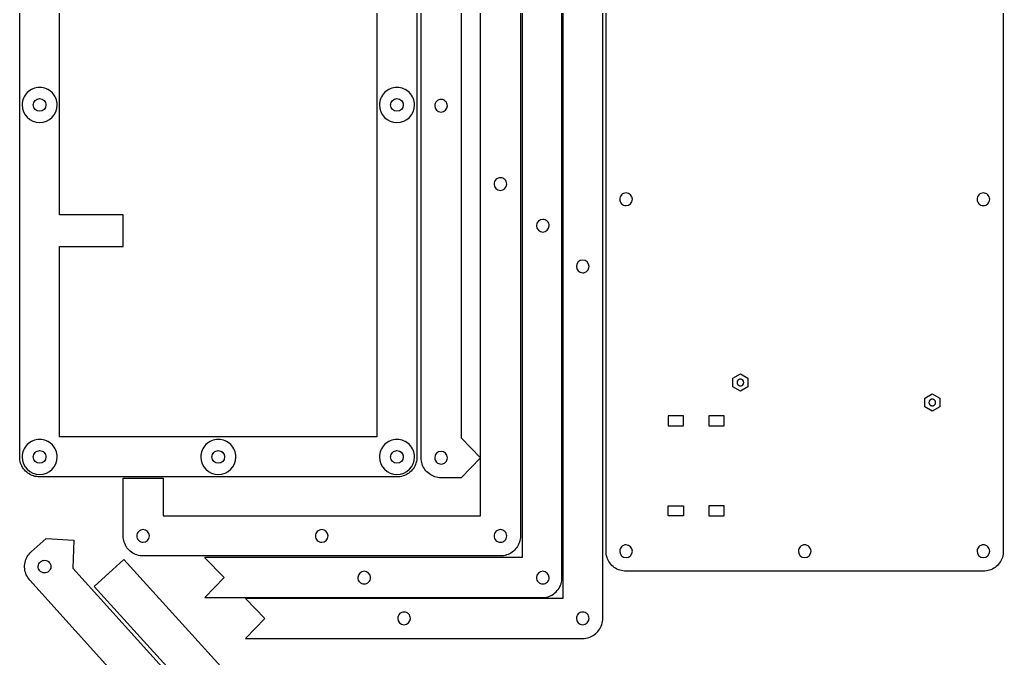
# Model space of a CAD drawing. Extents: x 0 to 299, y 9 to 605.
# Drawn here: x 0.3 to 295.5, y 222.1 to 413.7 of the extents above; entities that cross this region are included whole.
import ezdxf

# ---------------------------------------------------------------- set-up
doc = ezdxf.new("R2010")
doc.units = 0
doc.layers.get('0').update_dxf_attribs({"linetype": 'CONTINUOUS'})

msp = doc.modelspace()

# ---------------------------------------------------------------- linework, layer by layer
at = {"color": 7}
for p, q in [((0.254039, 282.5378), (0.254039, 599.339142)), ((119.504834, 599.335928), (119.504834, 282.534755)), ((120.755523, 282.279647), (120.755523, 599.080489)), ((12.253821, 355.212946), (12.253821, 593.338981)), ((107.50483, 593.337217), (107.504819, 288.534588)), ((132.755358, 593.080822), (132.755358, 288.279798)), ((150.56666, 575.623004), (150.56666, 258.822162)), ((295.511269, 571.04976), (295.511269, 254.248356)), ((138.566825, 264.820735), (138.566825, 569.621762)), ((175.270414, 234.077651), (175.270414, 550.878618)), ((163.270399, 544.878606), (163.270399, 240.07759)), ((176.260622, 254.248356), (176.260622, 540.675837)), ((151.035209, 532.740045), (151.035209, 252.312734)), ((163.034991, 246.312549), (163.034991, 532.740045)), ((31.302787, 355.212946), (12.253821, 355.212946)), ((31.302787, 345.690003), (31.302787, 355.212946)), ((12.253821, 345.690003), (31.302787, 345.690003)), ((12.253821, 288.537057), (12.253821, 345.690003)), ((107.504819, 288.534588), (12.253821, 288.537057)), ((132.755358, 288.279798), (132.755358, 288.279798)), ((132.755358, 288.279798), (138.566825, 282.283055)), ((0.271607, 282.068058), (0.254039, 282.5378)), ((0.326902, 281.599876), (0.271607, 282.068058)), ((0.418885, 281.137889), (0.326902, 281.599876)), ((0.547042, 280.684153), (0.418885, 281.137889)), ((0.709821, 280.241823), (0.547042, 280.684153)), ((119.210822, 280.680767), (119.047821, 280.238782)), ((119.33882, 281.134767), (119.210822, 280.680767)), ((119.430821, 281.596754), (119.33882, 281.134767)), ((119.485819, 282.064778), (119.430821, 281.596754)), ((119.504834, 282.534755), (119.485819, 282.064778)), ((120.773126, 281.809938), (120.755523, 282.279647)), ((120.828428, 281.341728), (120.773126, 281.809938)), ((120.920425, 280.879737), (120.828428, 281.341728)), ((121.048575, 280.425507), (120.920425, 280.879737)), ((138.566825, 282.283055), (132.755358, 276.286316)), ((0.906709, 279.814973), (0.709821, 280.241823)), ((1.137705, 279.404152), (0.906709, 279.814973)), ((1.398669, 279.011909), (1.137705, 279.404152)), ((1.690642, 278.641916), (1.398669, 279.011909)), ((2.011034, 278.296183), (1.690642, 278.641916)), ((2.35675, 277.975801), (2.011034, 278.296183)), ((2.726754, 277.683831), (2.35675, 277.975801)), ((3.118979, 277.422875), (2.726754, 277.683831)), ((117.030821, 277.680738), (116.638821, 277.419777)), ((117.400821, 277.972756), (117.030821, 277.680738)), ((117.746822, 278.292772), (117.400821, 277.972756)), ((118.06682, 278.638766), (117.746822, 278.292772)), ((118.358821, 279.008787), (118.06682, 278.638766)), ((118.61982, 279.400766), (118.358821, 279.008787)), ((118.850819, 279.811769), (118.61982, 279.400766)), ((119.047821, 280.238782), (118.850819, 279.811769)), ((121.211358, 279.983678), (121.048575, 280.425507)), ((121.408246, 279.556827), (121.211358, 279.983678)), ((121.639245, 279.145478), (121.408246, 279.556827)), ((121.900206, 278.753789), (121.639245, 279.145478)), ((122.192175, 278.383767), (121.900206, 278.753789)), ((122.512575, 278.037526), (122.192175, 278.383767)), ((122.858287, 277.717677), (122.512575, 278.037526)), ((123.228287, 277.425686), (122.858287, 277.717677)), ((3.529803, 277.191865), (3.118979, 277.422875)), ((3.956653, 276.99499), (3.529803, 277.191865)), ((4.399001, 276.832191), (3.956653, 276.99499)), ((4.852719, 276.704055), (4.399001, 276.832191)), ((5.31471, 276.612057), (4.852719, 276.704055)), ((5.782899, 276.556759), (5.31471, 276.612057)), ((6.253671, 276.538238), (5.782899, 276.556759)), ((12.253884, 276.537896), (6.253671, 276.538238)), ((113.503819, 276.534721), (12.253884, 276.537896)), ((31.316003, 258.821103), (31.316003, 276.194203)), ((31.316003, 276.194203), (43.315788, 276.194203)), ((43.315788, 276.194203), (43.315788, 264.820735)), ((113.97482, 276.553771), (113.503819, 276.534721)), ((114.442822, 276.608752), (113.97482, 276.553771)), ((114.90482, 276.700746), (114.442822, 276.608752)), ((115.35882, 276.828779), (114.90482, 276.700746)), ((115.800819, 276.991787), (115.35882, 276.828779)), ((116.227821, 277.188771), (115.800819, 276.991787)), ((116.638821, 277.419777), (116.227821, 277.188771)), ((123.620516, 277.164726), (123.228287, 277.425686)), ((124.031347, 276.933748), (123.620516, 277.164726)), ((124.458187, 276.736838), (124.031347, 276.933748)), ((124.900545, 276.573537), (124.458187, 276.736838)), ((125.354256, 276.445906), (124.900545, 276.573537)), ((125.816247, 276.353909), (125.354256, 276.445906)), ((126.284436, 276.298607), (125.816247, 276.353909)), ((126.755207, 276.279522), (126.284436, 276.298607)), ((132.755358, 276.27949), (126.755207, 276.279522)), ((132.755358, 276.286316), (132.755358, 276.27949)), ((43.315788, 264.820735), (138.566825, 264.820735)), ((3.709558, 254.079396), (8.162418, 258.101063)), ((8.162418, 258.101063), (8.162418, 258.101063)), ((8.162418, 258.101063), (16.494807, 257.545614)), ((16.494807, 257.545614), (16.201415, 249.199894)), ((31.334609, 258.349814), (31.316003, 258.821103)), ((31.316003, 258.821103), (31.316003, 258.821103)), ((31.389902, 257.881624), (31.334609, 258.349814)), ((31.481886, 257.419637), (31.389902, 257.881624)), ((31.610044, 256.965919), (31.481886, 257.419637)), ((31.772825, 256.524086), (31.610044, 256.965919)), ((150.273607, 256.966978), (150.110825, 256.525145)), ((150.401757, 257.420696), (150.273607, 256.966978)), ((150.493755, 257.882683), (150.401757, 257.420696)), ((150.549056, 258.350872), (150.493755, 257.882683)), ((150.56666, 258.822162), (150.549056, 258.350872)), ((3.372821, 253.751031), (3.709558, 254.079396)), ((31.969712, 256.096721), (31.772825, 256.524086)), ((32.200706, 255.685893), (31.969712, 256.096721)), ((32.461671, 255.293668), (32.200706, 255.685893)), ((32.753644, 254.923667), (32.461671, 255.293668)), ((33.074037, 254.577952), (32.753644, 254.923667)), ((33.419753, 254.258075), (33.074037, 254.577952)), ((33.789756, 253.966102), (33.419753, 254.258075)), ((34.18198, 253.704619), (33.789756, 253.966102)), ((148.093896, 253.96716), (147.701667, 253.705678)), ((148.463896, 254.259133), (148.093896, 253.96716)), ((148.809608, 254.579007), (148.463896, 254.259133)), ((149.130008, 254.924726), (148.809608, 254.579007)), ((149.421977, 255.294726), (149.130008, 254.924726)), ((149.682937, 255.686952), (149.421977, 255.294726)), ((149.913936, 256.097779), (149.682937, 255.686952)), ((150.110825, 256.525145), (149.913936, 256.097779)), ((176.279214, 253.778614), (176.260622, 254.248356)), ((295.511269, 254.248356), (295.493666, 253.778614)), ((1.86023, 250.866381), (1.976212, 251.322805)), ((1.976212, 251.322805), (2.1264, 251.769739)), ((2.1264, 251.769739), (2.311252, 252.202103)), ((2.311252, 252.202103), (2.530024, 252.619334)), ((2.530024, 252.619334), (2.781159, 253.018643)), ((2.781159, 253.018643), (3.062366, 253.396574)), ((3.062366, 253.396574), (3.372821, 253.751031)), ((22.649749, 243.675747), (31.528908, 251.747655)), ((31.528908, 251.747655), (220.163616, 44.247223)), ((34.592808, 253.47362), (34.18198, 253.704619)), ((35.019655, 253.276735), (34.592808, 253.47362)), ((35.462005, 253.113963), (35.019655, 253.276735)), ((35.915723, 252.985799), (35.462005, 253.113963)), ((36.377711, 252.89383), (35.915723, 252.985799)), ((36.8459, 252.839044), (36.377711, 252.89383)), ((37.315637, 252.821052), (36.8459, 252.839044)), ((144.566975, 252.821052), (37.315637, 252.821052)), ((151.035209, 252.312734), (55.784186, 252.312734)), ((55.784186, 252.312734), (55.784186, 252.312734)), ((55.784186, 252.312734), (55.784186, 252.305926)), ((55.784186, 252.305926), (61.595653, 246.309162)), ((145.037746, 252.840102), (144.566975, 252.821052)), ((145.505936, 252.894888), (145.037746, 252.840102)), ((145.967926, 252.986858), (145.505936, 252.894888)), ((146.421637, 253.115022), (145.967926, 252.986858)), ((146.863996, 253.277793), (146.421637, 253.115022)), ((147.290836, 253.474679), (146.863996, 253.277793)), ((147.701667, 253.705678), (147.290836, 253.474679)), ((176.334508, 253.310425), (176.279214, 253.778614)), ((176.426491, 252.848463), (176.334508, 253.310425)), ((176.554134, 252.39472), (176.426491, 252.848463)), ((176.717431, 251.952407), (176.554134, 252.39472)), ((176.914316, 251.525546), (176.717431, 251.952407)), ((177.145311, 251.114736), (176.914316, 251.525546)), ((177.406279, 250.722483), (177.145311, 251.114736)), ((294.627547, 251.114736), (294.366576, 250.722483)), ((294.858535, 251.525546), (294.627547, 251.114736)), ((295.055428, 251.952407), (294.858535, 251.525546)), ((295.218206, 252.39472), (295.055428, 251.952407)), ((295.346367, 252.848463), (295.218206, 252.39472)), ((295.438368, 253.310425), (295.346367, 252.848463)), ((295.493666, 253.778614), (295.438368, 253.310425)), ((1.733484, 249.46102), (1.739057, 249.932296)), ((1.764775, 248.990732), (1.733484, 249.46102)), ((1.739057, 249.932296), (1.781355, 250.401667)), ((1.833817, 248.524854), (1.764775, 248.990732)), ((1.781355, 250.401667), (1.86023, 250.866381)), ((1.937855, 248.065008), (1.833817, 248.524854)), ((2.077851, 247.616098), (1.937855, 248.065008)), ((16.201415, 249.199894), (16.205367, 249.195308)), ((16.205367, 249.195308), (16.205367, 249.195308)), ((16.205367, 249.195308), (16.205367, 249.195308)), ((16.205367, 249.195308), (220.49873, 22.991763)), ((177.698248, 250.352489), (177.406279, 250.722483)), ((178.018645, 250.006767), (177.698248, 250.352489)), ((178.36436, 249.686374), (178.018645, 250.006767)), ((178.73436, 249.394416), (178.36436, 249.686374)), ((179.126586, 249.133431), (178.73436, 249.394416)), ((179.537413, 248.902432), (179.126586, 249.133431)), ((179.96426, 248.705546), (179.537413, 248.902432)), ((180.406612, 248.542775), (179.96426, 248.705546)), ((180.86033, 248.414611), (180.406612, 248.542775)), ((181.322317, 248.322641), (180.86033, 248.414611)), ((181.790506, 248.267326), (181.322317, 248.322641)), ((182.261277, 248.248629), (181.790506, 248.267326)), ((289.511578, 248.248629), (182.261277, 248.248629)), ((289.982346, 248.267326), (289.511578, 248.248629)), ((290.450538, 248.322641), (289.982346, 248.267326)), ((290.912525, 248.414611), (290.450538, 248.322641)), ((291.366247, 248.542775), (290.912525, 248.414611)), ((291.808599, 248.705546), (291.366247, 248.542775)), ((292.235446, 248.902432), (291.808599, 248.705546)), ((292.646266, 249.133431), (292.235446, 248.902432)), ((293.038498, 249.394416), (292.646266, 249.133431)), ((293.408495, 249.686374), (293.038498, 249.394416)), ((293.754217, 250.006767), (293.408495, 249.686374)), ((294.074607, 250.352489), (293.754217, 250.006767)), ((294.366576, 250.722483), (294.074607, 250.352489)), ((2.253139, 247.17883), (2.077851, 247.616098)), ((2.462439, 246.756096), (2.253139, 247.17883)), ((2.703816, 246.351566), (2.462439, 246.756096)), ((2.976679, 245.967391), (2.703816, 246.351566)), ((3.278269, 245.605088), (2.976679, 245.967391)), ((215.614642, 10.496374), (3.278269, 245.605088)), ((61.595653, 246.309162), (55.784186, 240.312434)), ((162.869122, 244.912621), (162.961108, 245.374619)), ((162.961108, 245.374619), (163.016399, 245.842825)), ((163.016399, 245.842825), (163.034991, 246.312549)), ((215.320584, 31.735501), (22.649749, 243.675747)), ((161.276972, 242.070431), (161.597365, 242.416683)), ((161.597365, 242.416683), (161.889338, 242.786676)), ((161.889338, 242.786676), (162.150305, 243.178365)), ((162.150305, 243.178365), (162.381297, 243.589739)), ((162.381297, 243.589739), (162.578186, 244.016565)), ((162.578186, 244.016565), (162.740964, 244.458419)), ((162.740964, 244.458419), (162.869122, 244.912621)), ((55.784186, 240.312434), (157.034336, 240.312469)), ((55.784186, 240.312434), (55.784186, 240.312434)), ((163.270399, 240.07759), (68.019401, 240.07759)), ((68.019401, 240.07759), (68.019401, 240.07759)), ((68.019401, 240.07759), (73.830871, 234.080614)), ((157.034336, 240.312469), (157.505107, 240.331519)), ((157.505107, 240.331519), (157.973296, 240.386799)), ((157.973296, 240.386799), (158.435283, 240.478804)), ((158.435283, 240.478804), (158.889005, 240.606439)), ((158.889005, 240.606439), (159.331353, 240.76974)), ((159.331353, 240.76974), (159.7582, 240.96666)), ((159.7582, 240.96666), (160.169027, 241.197624)), ((160.169027, 241.197624), (160.561253, 241.458574)), ((160.561253, 241.458574), (160.931257, 241.750568)), ((160.931257, 241.750568), (161.276972, 242.070431)), ((73.830871, 234.080614), (68.019401, 228.083604)), ((175.196401, 233.13965), (175.251399, 233.607645)), ((175.251399, 233.607645), (175.270414, 234.077651)), ((173.8324, 230.181644), (174.124401, 230.551637)), ((174.124401, 230.551637), (174.3854, 230.943644)), ((174.3854, 230.943644), (174.616399, 231.35463)), ((174.616399, 231.35463), (174.813401, 231.781632)), ((174.813401, 231.781632), (174.976402, 232.223628)), ((174.976402, 232.223628), (175.1044, 232.677617)), ((175.1044, 232.677617), (175.196401, 233.13965)), ((68.019401, 228.083604), (68.019531, 228.077571)), ((68.019531, 228.077571), (169.269399, 228.077571)), ((169.269399, 228.077571), (169.7404, 228.096621)), ((169.7404, 228.096621), (170.208399, 228.151619)), ((170.208399, 228.151619), (170.6704, 228.243624)), ((170.6704, 228.243624), (171.1244, 228.371647)), ((171.1244, 228.371647), (171.566399, 228.534666)), ((171.566399, 228.534666), (171.993401, 228.731621)), ((171.993401, 228.731621), (172.404401, 228.962656)), ((172.404401, 228.962656), (172.796401, 229.223605)), ((172.796401, 229.223605), (173.166401, 229.515635)), ((173.166401, 229.515635), (173.512399, 229.835639)), ((173.512399, 229.835639), (173.8324, 230.181644))]:
    msp.add_line(p, q, dxfattribs=at)
at = {"color": 5}
for p, q in [((6.25385, 393.389076), (6.25385, 393.389076)), ((113.503823, 393.385837), (113.503823, 393.385837)), ((6.25385, 390.03889), (6.25385, 390.03889)), ((113.503823, 390.035651), (113.503823, 390.035651)), ((214.335773, 306.148768), (216.585761, 307.447396)), ((216.585761, 307.447396), (218.835753, 306.148768)), ((214.335773, 303.550479), (214.335773, 306.148768)), ((216.585761, 305.84956), (216.585761, 305.84956)), ((218.835753, 306.148768), (218.835753, 303.550479)), ((216.585761, 302.251332), (214.335773, 303.550479)), ((218.835753, 303.550479), (216.585761, 302.251332)), ((271.935635, 300.148717), (274.185623, 301.447345)), ((274.185623, 301.447345), (276.435615, 300.148717)), ((271.935635, 297.550427), (271.935635, 300.148717)), ((274.185623, 299.849508), (274.185623, 299.849508)), ((276.435615, 300.148717), (276.435615, 297.550427)), ((274.185623, 296.251281), (271.935635, 297.550427)), ((276.435615, 297.550427), (274.185623, 296.251281)), ((6.25385, 287.784836), (6.25385, 287.784836)), ((59.878821, 287.784836), (59.878821, 287.784836)), ((113.503823, 287.784836), (113.503823, 287.784836)), ((6.25385, 284.43465), (6.25385, 284.43465)), ((59.878821, 284.43465), (59.878821, 284.43465)), ((113.503823, 284.43465), (113.503823, 284.43465))]:
    msp.add_line(p, q, dxfattribs=at)
at = {"color": 3}
for p, q in [((126.755377, 389.780741), (126.755377, 389.780741)), ((8.153849, 388.139005), (8.153849, 388.139005)), ((115.403821, 388.135767), (115.403821, 388.135767)), ((144.566806, 362.521909), (144.566806, 362.521909)), ((182.261401, 357.949564), (182.261401, 357.949564)), ((289.511398, 357.949564), (289.511398, 357.949564)), ((157.284201, 353.813667), (157.284201, 353.813667)), ((169.269399, 341.578579), (169.269399, 341.578579)), ((215.585553, 304.849502), (215.585553, 304.849502)), ((273.185419, 298.849457), (273.185419, 298.849457)), ((194.930621, 294.828563), (194.930621, 291.828756)), ((199.480491, 294.828563), (194.930621, 294.828563)), ((199.480491, 291.828756), (199.480491, 294.828563)), ((207.143491, 294.828563), (207.143491, 291.828756)), ((211.693492, 294.828563), (207.143491, 294.828563)), ((211.693492, 291.828756), (211.693492, 294.828563)), ((194.930621, 291.828756), (199.480491, 291.828756)), ((207.143491, 291.828756), (211.693492, 291.828756)), ((126.755377, 284.17974), (126.755377, 284.17974)), ((8.153849, 282.534766), (8.153849, 282.534766)), ((61.778818, 282.534766), (61.778818, 282.534766)), ((115.403821, 282.534766), (115.403821, 282.534766)), ((194.930621, 267.828155), (199.480491, 267.828155)), ((194.930621, 264.828334), (194.930621, 267.828155)), ((199.480491, 267.828155), (199.480491, 264.828334)), ((211.693492, 267.828155), (207.143491, 267.828155)), ((207.143491, 267.828155), (207.143491, 264.828334)), ((211.693492, 264.828334), (211.693492, 267.828155)), ((199.480491, 264.828334), (194.930621, 264.828334)), ((207.143491, 264.828334), (211.693492, 264.828334)), ((37.315807, 256.921402), (37.315807, 256.921402)), ((90.941807, 256.921402), (90.941807, 256.921402)), ((144.566806, 256.921402), (144.566806, 256.921402)), ((6.457259, 251.036773), (6.457259, 251.036773)), ((182.261401, 252.348577), (182.261401, 252.348577)), ((235.886399, 252.348577), (235.886399, 252.348577)), ((289.511398, 252.348577), (289.511398, 252.348577)), ((103.659203, 248.212681), (103.659203, 248.212681)), ((157.284201, 248.212681), (157.284201, 248.212681)), ((115.644401, 235.977606), (115.644401, 235.977606)), ((169.269399, 235.977606), (169.269399, 235.977606))]:
    msp.add_line(p, q, dxfattribs=at)
at = {"color": 5}
for points in [[(6.25385, 393.389076), (4.861439, 393.389025), (3.526081, 392.835834), (2.541546, 391.851203)], [(9.966153, 391.851203), (8.981619, 392.835835), (7.64626, 393.389025), (6.25385, 393.389076)], [(113.503823, 393.385837), (112.111412, 393.385787), (110.776054, 392.832596), (109.791519, 391.847965)], [(117.216126, 391.847965), (116.231592, 392.832596), (114.896233, 393.385787), (113.503823, 393.385837)], [(2.541546, 391.851203), (1.557012, 390.866571), (1.003953, 389.531158), (1.00404, 388.138748)], [(4.910204, 389.482393), (5.266558, 389.838747), (5.749889, 390.038928), (6.25385, 390.03889)], [(6.25385, 390.03889), (6.75781, 390.038928), (7.241141, 389.838747), (7.597495, 389.482393)], [(11.50366, 388.138748), (11.503747, 389.531158), (10.950688, 390.866572), (9.966153, 391.851203)], [(109.791519, 391.847965), (108.806985, 390.863333), (108.253926, 389.52792), (108.254013, 388.135509)], [(112.160178, 389.479154), (112.516532, 389.835508), (112.999862, 390.035689), (113.503823, 390.035651)], [(113.503823, 390.035651), (114.007784, 390.035689), (114.491114, 389.835508), (114.847468, 389.479154)], [(118.753632, 388.135509), (118.753719, 389.52792), (118.200661, 390.863333), (117.216126, 391.847965)], [(1.00404, 388.138748), (1.004148, 385.239403), (3.354505, 382.889047), (6.25385, 382.888942)], [(4.353707, 388.138748), (4.35367, 388.642708), (4.553851, 389.126039), (4.910204, 389.482393)], [(6.25385, 386.239124), (5.2046, 386.239045), (4.353915, 387.089498), (4.353707, 388.138748)], [(6.25385, 382.888942), (9.153195, 382.889047), (11.503552, 385.239403), (11.50366, 388.138748)], [(8.153993, 388.138748), (8.153785, 387.089498), (7.3031, 386.239045), (6.25385, 386.239124)], [(7.597495, 389.482393), (7.95385, 389.126039), (8.15403, 388.642708), (8.153993, 388.138748)], [(108.254013, 388.135509), (108.25412, 385.236164), (110.604478, 382.885808), (113.503823, 382.885703)], [(111.603681, 388.135509), (111.603643, 388.63947), (111.803824, 389.1228), (112.160178, 389.479154)], [(113.503823, 386.235885), (112.454573, 386.235807), (111.603888, 387.086259), (111.603681, 388.135509)], [(113.503823, 382.885703), (116.403168, 382.885808), (118.753525, 385.236164), (118.753632, 388.135509)], [(115.403965, 388.135509), (115.403757, 387.086259), (114.553073, 386.235807), (113.503823, 386.235885)], [(114.847468, 389.479154), (115.203822, 389.1228), (115.404003, 388.63947), (115.403965, 388.135509)], [(215.878379, 305.556851), (215.690745, 305.369315), (215.585317, 305.114907), (215.585301, 304.849622)], [(215.585301, 304.849622), (215.585317, 304.584336), (215.690745, 304.329928), (215.878379, 304.142392)], [(216.585761, 305.84956), (216.320476, 305.849682), (216.066013, 305.744387), (215.878379, 305.556851)], [(215.878379, 304.142392), (216.066013, 303.954856), (216.320476, 303.849562), (216.585761, 303.849684)], [(217.585703, 304.849622), (217.585669, 305.401859), (217.137999, 305.849528), (216.585761, 305.84956)], [(216.585761, 303.849684), (217.137999, 303.849716), (217.585669, 304.297384), (217.585703, 304.849622)], [(273.478241, 299.5568), (273.290607, 299.369263), (273.18518, 299.114856), (273.185163, 298.84957)], [(273.185163, 298.84957), (273.18518, 298.584285), (273.290607, 298.329877), (273.478241, 298.142341)], [(274.185623, 299.849508), (273.920338, 299.84963), (273.665875, 299.744336), (273.478241, 299.5568)], [(275.185565, 298.84957), (275.185531, 299.401808), (274.737861, 299.849476), (274.185623, 299.849508)], [(274.185623, 297.849632), (274.737861, 297.849664), (275.185531, 298.297332), (275.185565, 298.84957)], [(273.478241, 298.142341), (273.665875, 297.954805), (273.920338, 297.84951), (274.185623, 297.849632)], [(6.25385, 287.784836), (4.86144, 287.784786), (3.526082, 287.231595), (2.541548, 286.246965)], [(9.966152, 286.246965), (8.981618, 287.231596), (7.64626, 287.784786), (6.25385, 287.784836)], [(59.878821, 287.784836), (58.48641, 287.784786), (57.151051, 287.231595), (56.166517, 286.246964)], [(63.591124, 286.246964), (62.60659, 287.231595), (61.271231, 287.784786), (59.878821, 287.784836)], [(113.503823, 287.784836), (112.111412, 287.784786), (110.776054, 287.231595), (109.791519, 286.246964)], [(117.216126, 286.246964), (116.231592, 287.231595), (114.896233, 287.784786), (113.503823, 287.784836)], [(2.541548, 286.246965), (1.557014, 285.262334), (1.003954, 283.926921), (1.00404, 282.534512)], [(4.353707, 282.534512), (4.353671, 283.038472), (4.553852, 283.521801), (4.910206, 283.878155)], [(4.910206, 283.878155), (5.26656, 284.234508), (5.74989, 284.434688), (6.25385, 284.43465)], [(6.25385, 284.43465), (6.75781, 284.434688), (7.24114, 284.234508), (7.597494, 283.878155)], [(7.597494, 283.878155), (7.953848, 283.521802), (8.15403, 283.038472), (8.153993, 282.534512)], [(11.50366, 282.534512), (11.503746, 283.926922), (10.950686, 285.262334), (9.966152, 286.246965)], [(56.166517, 286.246964), (55.181983, 285.262332), (54.628924, 283.926919), (54.629011, 282.534508)], [(57.978679, 282.534508), (57.978641, 283.038469), (58.178822, 283.521799), (58.535176, 283.878153)], [(58.535176, 283.878153), (58.89153, 284.234507), (59.37486, 284.434688), (59.878821, 284.43465)], [(59.878821, 284.43465), (60.382781, 284.434688), (60.866112, 284.234507), (61.222466, 283.878153)], [(61.222466, 283.878153), (61.57882, 283.521799), (61.779001, 283.038469), (61.778963, 282.534508)], [(65.12863, 282.534508), (65.128717, 283.926919), (64.575659, 285.262332), (63.591124, 286.246964)], [(109.791519, 286.246964), (108.806985, 285.262332), (108.253926, 283.926919), (108.254013, 282.534508)], [(111.603681, 282.534508), (111.603643, 283.038469), (111.803824, 283.521799), (112.160178, 283.878153)], [(112.160178, 283.878153), (112.516532, 284.234507), (112.999862, 284.434688), (113.503823, 284.43465)], [(113.503823, 284.43465), (114.007784, 284.434688), (114.491114, 284.234507), (114.847468, 283.878153)], [(114.847468, 283.878153), (115.203822, 283.521799), (115.404003, 283.038469), (115.403965, 282.534508)], [(118.753632, 282.534508), (118.753719, 283.926919), (118.200661, 285.262332), (117.216126, 286.246964)], [(1.00404, 282.534512), (1.004146, 279.635166), (3.354504, 277.284808), (6.25385, 277.284702)], [(6.25385, 280.634885), (5.204599, 280.634806), (4.353913, 281.485261), (4.353707, 282.534512)], [(6.25385, 277.284702), (9.153196, 277.284807), (11.503554, 279.635165), (11.50366, 282.534512)], [(8.153993, 282.534512), (8.153787, 281.48526), (7.303101, 280.634805), (6.25385, 280.634885)], [(54.629011, 282.534508), (54.629118, 279.635163), (56.979476, 277.284807), (59.878821, 277.284702)], [(59.878821, 280.634885), (58.829571, 280.634806), (57.978886, 281.485258), (57.978679, 282.534508)], [(59.878821, 277.284702), (62.778166, 277.284807), (65.128523, 279.635163), (65.12863, 282.534508)], [(61.778963, 282.534508), (61.778755, 281.485258), (60.92807, 280.634806), (59.878821, 280.634885)], [(108.254013, 282.534508), (108.25412, 279.635163), (110.604478, 277.284807), (113.503823, 277.284702)], [(113.503823, 280.634885), (112.454573, 280.634806), (111.603888, 281.485258), (111.603681, 282.534508)], [(113.503823, 277.284702), (116.403168, 277.284807), (118.753525, 279.635163), (118.753632, 282.534508)], [(115.403965, 282.534508), (115.403757, 281.485258), (114.553073, 280.634806), (113.503823, 280.634885)]]:
    msp.add_open_spline(points, degree=3, dxfattribs=at)
at = {"color": 3}
for points in [[(4.910346, 389.482509), (5.266666, 389.838828), (5.749938, 390.039006), (6.25385, 390.039006)], [(6.25385, 390.039006), (6.757761, 390.039006), (7.241034, 389.838828), (7.597353, 389.482509)], [(112.160319, 389.479271), (112.516638, 389.83559), (112.999911, 390.035768), (113.503823, 390.035768)], [(113.503823, 390.035768), (114.553163, 390.035767), (115.403821, 389.185107), (115.403821, 388.135767)], [(126.755377, 389.780741), (126.251465, 389.780742), (125.768192, 389.580564), (125.411873, 389.224244)], [(128.098881, 389.224244), (127.742562, 389.580564), (127.259289, 389.780742), (126.755377, 389.780741)], [(4.35385, 388.139005), (4.353849, 388.642917), (4.554027, 389.12619), (4.910346, 389.482509)], [(6.25385, 386.239008), (5.20451, 386.239007), (4.353851, 387.089665), (4.35385, 388.139005)], [(8.153849, 388.139005), (8.153848, 387.089665), (7.30319, 386.239007), (6.25385, 386.239008)], [(7.597353, 389.482509), (7.953672, 389.126189), (8.15385, 388.642917), (8.153849, 388.139005)], [(111.603822, 388.135767), (111.603821, 388.639678), (111.803999, 389.122951), (112.160319, 389.479271)], [(113.503823, 386.235769), (112.454482, 386.235768), (111.603823, 387.086426), (111.603822, 388.135767)], [(115.403821, 388.135767), (115.403819, 387.086427), (114.553162, 386.23577), (113.503823, 386.235769)], [(125.411873, 389.224244), (125.055553, 388.867925), (124.855375, 388.384652), (124.855376, 387.88074)], [(124.855376, 387.88074), (124.855377, 386.8314), (125.706036, 385.980742), (126.755377, 385.980742)], [(126.755377, 385.980742), (127.804717, 385.980742), (128.655377, 386.8314), (128.655378, 387.88074)], [(128.655378, 387.88074), (128.655378, 388.384652), (128.4552, 388.867925), (128.098881, 389.224244)], [(144.566806, 366.321908), (144.062894, 366.321908), (143.579621, 366.12173), (143.223302, 365.765411)], [(145.91031, 365.765411), (145.553991, 366.12173), (145.070718, 366.321908), (144.566806, 366.321908)], [(143.223302, 365.765411), (142.866982, 365.409091), (142.666804, 364.925819), (142.666805, 364.421907)], [(142.666805, 364.421907), (142.666806, 363.372566), (143.517465, 362.521908), (144.566806, 362.521909)], [(144.566806, 362.521909), (145.616146, 362.521908), (146.466806, 363.372566), (146.466807, 364.421907)], [(146.466807, 364.421907), (146.466807, 364.925819), (146.266629, 365.409091), (145.91031, 365.765411)], [(180.917896, 361.193069), (180.561577, 360.836749), (180.361399, 360.353476), (180.361399, 359.849565)], [(182.261401, 361.749566), (181.757489, 361.749566), (181.274216, 361.549388), (180.917896, 361.193069)], [(184.161398, 359.849565), (184.161399, 360.898905), (183.310741, 361.749565), (182.261401, 361.749566)], [(288.167894, 361.193069), (287.811574, 360.836749), (287.611396, 360.353476), (287.611397, 359.849565)], [(289.511398, 361.749566), (289.007486, 361.749566), (288.524213, 361.549388), (288.167894, 361.193069)], [(290.854902, 361.193069), (290.498583, 361.549388), (290.01531, 361.749566), (289.511398, 361.749566)], [(291.411399, 359.849565), (291.411399, 360.353476), (291.211221, 360.836749), (290.854902, 361.193069)], [(180.361399, 359.849565), (180.361399, 359.345653), (180.561577, 358.86238), (180.917896, 358.506061)], [(180.917896, 358.506061), (181.274216, 358.149741), (181.757489, 357.949563), (182.261401, 357.949564)], [(182.261401, 357.949564), (183.310741, 357.949565), (184.161399, 358.800224), (184.161398, 359.849565)], [(287.611397, 359.849565), (287.611396, 359.345653), (287.811574, 358.86238), (288.167894, 358.506061)], [(288.167894, 358.506061), (288.524213, 358.149741), (289.007486, 357.949563), (289.511398, 357.949564)], [(289.511398, 357.949564), (290.01531, 357.949563), (290.498583, 358.149741), (290.854902, 358.506061)], [(290.854902, 358.506061), (291.211221, 358.86238), (291.411399, 359.345653), (291.411399, 359.849565)], [(157.284201, 353.813667), (156.234861, 353.813666), (155.384203, 352.963007), (155.384204, 351.913666)], [(155.384204, 351.913666), (155.384205, 350.864327), (156.234862, 350.01367), (157.284201, 350.013669)], [(158.627705, 353.25717), (158.271386, 353.61349), (157.788113, 353.813668), (157.284201, 353.813667)], [(157.284201, 350.013669), (158.333542, 350.013668), (159.184201, 350.864326), (159.184202, 351.913666)], [(159.184202, 351.913666), (159.184203, 352.417578), (158.984025, 352.900851), (158.627705, 353.25717)], [(167.369402, 339.678582), (167.369401, 338.629241), (168.220059, 337.778582), (169.269399, 337.77858)], [(169.269399, 341.578579), (168.22006, 341.578578), (167.369403, 340.727921), (167.369402, 339.678582)], [(171.169401, 339.678582), (171.169399, 340.727922), (170.31874, 341.57858), (169.269399, 341.578579)], [(170.612904, 338.335077), (170.969223, 338.691397), (171.169401, 339.17467), (171.169401, 339.678582)], [(169.269399, 337.77858), (169.773311, 337.77858), (170.256584, 337.978758), (170.612904, 338.335077)], [(216.085553, 305.715527), (215.776152, 305.536894), (215.585553, 305.206767), (215.585553, 304.849502)], [(215.585553, 304.849502), (215.585553, 304.492236), (215.776152, 304.162109), (216.085553, 303.983476)], [(217.085553, 305.715527), (216.776152, 305.89416), (216.394954, 305.89416), (216.085553, 305.715527)], [(217.585553, 304.849502), (217.585553, 305.206767), (217.394954, 305.536894), (217.085553, 305.715527)], [(217.085553, 303.983476), (217.394954, 304.162109), (217.585553, 304.492236), (217.585553, 304.849502)], [(216.085553, 303.983476), (216.394954, 303.804844), (216.776152, 303.804844), (217.085553, 303.983476)], [(273.685419, 299.715483), (273.376018, 299.53685), (273.185419, 299.206723), (273.185419, 298.849457)], [(273.185419, 298.849457), (273.185419, 298.492192), (273.376018, 298.162065), (273.685419, 297.983432)], [(274.685419, 299.715483), (274.376018, 299.894116), (273.99482, 299.894116), (273.685419, 299.715483)], [(275.185419, 298.849457), (275.185419, 299.206723), (274.99482, 299.53685), (274.685419, 299.715483)], [(274.685419, 297.983432), (274.99482, 298.162065), (275.185419, 298.492192), (275.185419, 298.849457)], [(273.685419, 297.983432), (273.99482, 297.804799), (274.376018, 297.804799), (274.685419, 297.983432)], [(4.35385, 282.534766), (4.353849, 283.038677), (4.554027, 283.52195), (4.910346, 283.878269)], [(4.910346, 283.878269), (5.266666, 284.234589), (5.749938, 284.434767), (6.25385, 284.434767)], [(6.25385, 284.434767), (6.757761, 284.434767), (7.241034, 284.234589), (7.597353, 283.878269)], [(7.597353, 283.878269), (7.953672, 283.52195), (8.15385, 283.038677), (8.153849, 282.534766)], [(57.97882, 282.534766), (57.978819, 283.038677), (58.178997, 283.52195), (58.535317, 283.87827)], [(58.535317, 283.87827), (58.891636, 284.234589), (59.374909, 284.434767), (59.878821, 284.434767)], [(59.878821, 284.434767), (60.928161, 284.434766), (61.778819, 283.584106), (61.778818, 282.534766)], [(111.603822, 282.534766), (111.603821, 283.038677), (111.803999, 283.52195), (112.160319, 283.87827)], [(112.160319, 283.87827), (112.516638, 284.234589), (112.999911, 284.434767), (113.503823, 284.434767)], [(113.503823, 284.434767), (114.553163, 284.434766), (115.403821, 283.584106), (115.403821, 282.534766)], [(126.755377, 284.17974), (125.706036, 284.179741), (124.855377, 283.329083), (124.855376, 282.279743)], [(128.655378, 282.279743), (128.655377, 283.329083), (127.804717, 284.179741), (126.755377, 284.17974)], [(6.25385, 280.634768), (5.20451, 280.634768), (4.353851, 281.485425), (4.35385, 282.534766)], [(8.153849, 282.534766), (8.153848, 281.485426), (7.30319, 280.634768), (6.25385, 280.634768)], [(59.878821, 280.634768), (58.82948, 280.634767), (57.978821, 281.485425), (57.97882, 282.534766)], [(61.778818, 282.534766), (61.778817, 281.485426), (60.92816, 280.634769), (59.878821, 280.634768)], [(113.503823, 280.634768), (112.454482, 280.634767), (111.603823, 281.485425), (111.603822, 282.534766)], [(115.403821, 282.534766), (115.403819, 281.485426), (114.553162, 280.634769), (113.503823, 280.634768)], [(124.855376, 282.279743), (124.855375, 281.775831), (125.055553, 281.292558), (125.411873, 280.936239)], [(125.411873, 280.936239), (125.768192, 280.579919), (126.251465, 280.379741), (126.755377, 280.379742)], [(126.755377, 280.379742), (127.259289, 280.379741), (127.742562, 280.579919), (128.098881, 280.936239)], [(128.098881, 280.936239), (128.4552, 281.292558), (128.655378, 281.775831), (128.655378, 282.279743)], [(35.972303, 260.164907), (35.615983, 259.808588), (35.415805, 259.325315), (35.415806, 258.821403)], [(37.315807, 260.721404), (36.811895, 260.721405), (36.328622, 260.521227), (35.972303, 260.164907)], [(39.215804, 258.821403), (39.215805, 259.870744), (38.365147, 260.721403), (37.315807, 260.721404)], [(89.598303, 260.164907), (89.241984, 259.808588), (89.041806, 259.325315), (89.041806, 258.821403)], [(90.941807, 260.721404), (90.437895, 260.721405), (89.954622, 260.521227), (89.598303, 260.164907)], [(92.841805, 258.821403), (92.841806, 259.870744), (91.991148, 260.721403), (90.941807, 260.721404)], [(143.223302, 260.164907), (142.866982, 259.808588), (142.666804, 259.325315), (142.666805, 258.821403)], [(144.566806, 260.721404), (144.062894, 260.721405), (143.579621, 260.521227), (143.223302, 260.164907)], [(145.91031, 260.164907), (145.553991, 260.521227), (145.070718, 260.721405), (144.566806, 260.721404)], [(146.466807, 258.821403), (146.466807, 259.325315), (146.266629, 259.808588), (145.91031, 260.164907)], [(35.415806, 258.821403), (35.415805, 258.317492), (35.615983, 257.834219), (35.972303, 257.477899)], [(35.972303, 257.477899), (36.328622, 257.12158), (36.811895, 256.921402), (37.315807, 256.921402)], [(37.315807, 256.921402), (38.365147, 256.921403), (39.215805, 257.772063), (39.215804, 258.821403)], [(89.041806, 258.821403), (89.041806, 258.317492), (89.241984, 257.834219), (89.598303, 257.477899)], [(89.598303, 257.477899), (89.954622, 257.12158), (90.437895, 256.921402), (90.941807, 256.921402)], [(90.941807, 256.921402), (91.991148, 256.921403), (92.841806, 257.772063), (92.841805, 258.821403)], [(142.666805, 258.821403), (142.666804, 258.317492), (142.866982, 257.834219), (143.223302, 257.477899)], [(143.223302, 257.477899), (143.579621, 257.12158), (144.062894, 256.921402), (144.566806, 256.921402)], [(144.566806, 256.921402), (145.070718, 256.921402), (145.553991, 257.12158), (145.91031, 257.477899)], [(145.91031, 257.477899), (146.266629, 257.834219), (146.466807, 258.317492), (146.466807, 258.821403)], [(180.917896, 255.592068), (180.561577, 255.235748), (180.361399, 254.752475), (180.361399, 254.248564)], [(180.361399, 254.248564), (180.361406, 253.199227), (181.212064, 252.348576), (182.261401, 252.348577)], [(182.261401, 256.148565), (181.757489, 256.148565), (181.274216, 255.948387), (180.917896, 255.592068)], [(184.161398, 254.248564), (184.161399, 255.297904), (183.310741, 256.148564), (182.261401, 256.148565)], [(182.261401, 252.348577), (183.310736, 252.348578), (184.161391, 253.199229), (184.161398, 254.248564)], [(234.542895, 255.592068), (234.186576, 255.235748), (233.986398, 254.752475), (233.986398, 254.248564)], [(233.986398, 254.248564), (233.986405, 253.199227), (234.837063, 252.348576), (235.886399, 252.348577)], [(235.886399, 256.148565), (235.382487, 256.148565), (234.899214, 255.948387), (234.542895, 255.592068)], [(237.229903, 255.592068), (236.873584, 255.948387), (236.390311, 256.148565), (235.886399, 256.148565)], [(235.886399, 252.348577), (236.935736, 252.348576), (237.786393, 253.199227), (237.7864, 254.248564)], [(237.7864, 254.248564), (237.786401, 254.752475), (237.586223, 255.235748), (237.229903, 255.592068)], [(288.167894, 255.592068), (287.811574, 255.235748), (287.611396, 254.752475), (287.611397, 254.248564)], [(287.611397, 254.248564), (287.611404, 253.199227), (288.462061, 252.348576), (289.511398, 252.348577)], [(289.511398, 256.148565), (289.007486, 256.148565), (288.524213, 255.948387), (288.167894, 255.592068)], [(290.854902, 255.592068), (290.498583, 255.948387), (290.01531, 256.148565), (289.511398, 256.148565)], [(289.511398, 252.348577), (290.560734, 252.348576), (291.411392, 253.199227), (291.411399, 254.248564)], [(291.411399, 254.248564), (291.411399, 254.752475), (291.211221, 255.235748), (290.854902, 255.592068)], [(5.833188, 249.723285), (5.858801, 250.226549), (6.083286, 250.699024), (6.457259, 251.036773)], [(6.457259, 251.036773), (6.831227, 251.374523), (7.324049, 251.549881), (7.827309, 251.524271)], [(7.827309, 251.524271), (8.33057, 251.498661), (8.803044, 251.27418), (9.140794, 250.900212)], [(6.320685, 248.353227), (5.982933, 248.727197), (5.807575, 249.220022), (5.833188, 249.723285)], [(7.634162, 247.72915), (7.130902, 247.754767), (6.65843, 247.979254), (6.320685, 248.353227)], [(9.00422, 248.216632), (8.630247, 247.878886), (8.137423, 247.703534), (7.634162, 247.72915)], [(9.628309, 249.530136), (9.602696, 249.026864), (9.378203, 248.554381), (9.00422, 248.216632)], [(9.140794, 250.900212), (9.478557, 250.52624), (9.653921, 250.033408), (9.628309, 249.530136)], [(103.659203, 248.212681), (102.609866, 248.212679), (101.75921, 247.362026), (101.759205, 246.31269)], [(105.559204, 246.31269), (105.559199, 247.362028), (104.708541, 248.212681), (103.659203, 248.212681)], [(157.284201, 248.212681), (156.234865, 248.212679), (155.384209, 247.362026), (155.384204, 246.31269)], [(159.184202, 246.31269), (159.184197, 247.362028), (158.333539, 248.212681), (157.284201, 248.212681)], [(101.759205, 246.31269), (101.759198, 245.808775), (101.959373, 245.325496), (102.315692, 244.969171)], [(105.002716, 244.96917), (105.359036, 245.325495), (105.559211, 245.808774), (105.559204, 246.31269)], [(155.384204, 246.31269), (155.384197, 245.808775), (155.584371, 245.325496), (155.940691, 244.969171)], [(158.627714, 244.96917), (158.984034, 245.325495), (159.184209, 245.808774), (159.184202, 246.31269)], [(102.315692, 244.969171), (102.672011, 244.612847), (103.155287, 244.412665), (103.659203, 244.412664)], [(103.659203, 244.412664), (104.163119, 244.412664), (104.646395, 244.612845), (105.002716, 244.96917)], [(155.940691, 244.969171), (156.29701, 244.612847), (156.780286, 244.412665), (157.284201, 244.412664)], [(157.284201, 244.412664), (157.788117, 244.412664), (158.271394, 244.612845), (158.627714, 244.96917)], [(114.300888, 235.421101), (113.944568, 235.064776), (113.744393, 234.581497), (113.7444, 234.077581)], [(113.7444, 234.077581), (113.744405, 233.028243), (114.595063, 232.177589), (115.644401, 232.17759)], [(115.644401, 235.977606), (115.140485, 235.977607), (114.657208, 235.777425), (114.300888, 235.421101)], [(116.987911, 235.421099), (116.631592, 235.777424), (116.148316, 235.977606), (115.644401, 235.977606)], [(115.644401, 232.17759), (116.693737, 232.177591), (117.544393, 233.028244), (117.544398, 234.077581)], [(117.544398, 234.077581), (117.544405, 234.581496), (117.344231, 235.064775), (116.987911, 235.421099)], [(167.925889, 235.421099), (167.569569, 235.064775), (167.369395, 234.581496), (167.369402, 234.077581)], [(167.369402, 234.077581), (167.369407, 233.028244), (168.220063, 232.177591), (169.269399, 232.17759)], [(169.269399, 235.977606), (168.765484, 235.977606), (168.282208, 235.777424), (167.925889, 235.421099)], [(170.612912, 235.421101), (170.256592, 235.777425), (169.773315, 235.977607), (169.269399, 235.977606)], [(169.269399, 232.17759), (170.318737, 232.177589), (171.169396, 233.028243), (171.169401, 234.077581)], [(171.169401, 234.077581), (171.169408, 234.581497), (170.969232, 235.064776), (170.612912, 235.421101)]]:
    msp.add_open_spline(points, degree=3, dxfattribs=at)

doc.saveas('drawing.dxf')
